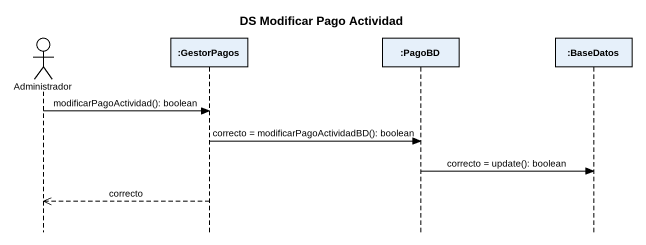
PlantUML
@startuml
title DS Modificar Pago Actividad
hide footbox
actor Administrador
participant ":GestorPagos" as GestorPagos
participant ":PagoBD" as PagoBD
participant ":BaseDatos" as BaseDatos

Administrador -> GestorPagos : modificarPagoActividad(): boolean
GestorPagos -> PagoBD : correcto = modificarPagoActividadBD(): boolean
PagoBD -> BaseDatos : correcto = update(): boolean
GestorPagos -->> Administrador : correcto
@enduml
